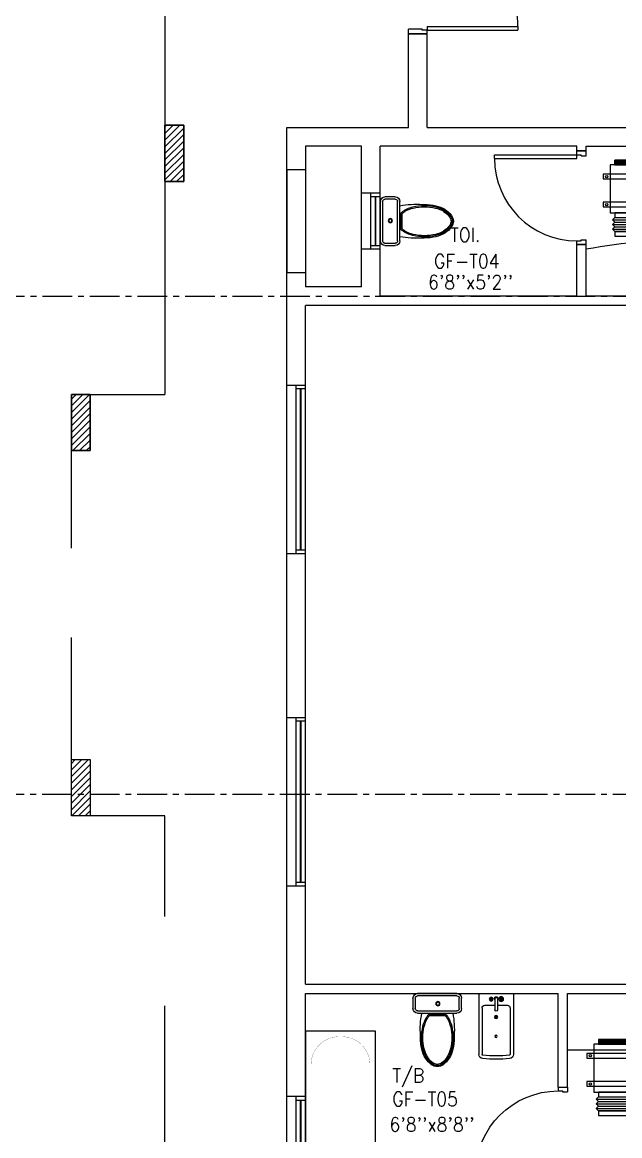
# Model space of a CAD drawing. Header units: millimetres. Extents: x -1288794 to 2153086, y -2701644 to -1428868.
# Drawn here: x 1250634 to 1257015, y -1504337 to -1492444 of the extents above; entities that cross this region are included whole.
import ezdxf

# ---------------------------------------------------------------- set-up
doc = ezdxf.new("R2010")
doc.units = ezdxf.units.MM
doc.header["$LTSCALE"] = 100
doc.linetypes.add('CENTER', pattern=[50.8, 31.75, -6.35, 6.35, -6.35])
doc.linetypes.add('DASHED2', pattern=[9.525, 6.35, -3.175])
for name, color, linetype in [('A-ANNO-TEXT', 8, 'Continuous'), ('A-DOOR', 4, 'Continuous'), ('A-FLOR-OVHD', 4, 'DASHED2'), ('A-FLOR-PFIX', 8, 'Continuous'), ('A-FLOR-SPCL', 8, 'Continuous'), ('A-GLAZ', 5, 'Continuous'), ('A-GRID', 253, 'CENTER'), ('A-WALL-FULL', 8, 'Continuous'), ('FCU-AC', 160, 'Continuous'), ('S-COL- HACT.', 9, 'Continuous'), ('S-COL.', 8, 'Continuous')]:
    doc.layers.add(name, color=color, linetype=linetype)
doc.styles.add('ROMANS', font='romans.shx', dxfattribs={"width": 0.8})
pattern_1 = [(45, (2375513.17, -1109556.65), (-35.355339, 35.355339), [])]

# ---------------------------------------------------------------- blocks, each defined once
blk = doc.blocks.new('D-200-DOUBLE')
for p, q in [((40, 200), (40, 1170)), ((40, 1170), (80, 1170)), ((80, 200), (80, 1170)), ((1920, 200), (1920, 1170)), ((1920, 1170), (1960, 1170)), ((1960, 200), (1960, 1170)), ((80, 200), (0, 200)), ((0, 200), (0, 0)), ((40, 200), (40, 148)), ((40, 148), (50, 148)), ((50, 148), (50, 0)), ((1920, 200), (1960, 200)), ((1950, 148), (1950, 0)), ((1960, 148), (1950, 148)), ((2000, 200), (1960, 200)), ((1960, 200), (1960, 148)), ((2000, 200), (2000, 0)), ((50, 0), (0, 0)), ((2000, 0), (1950, 0))]:
    blk.add_line(p, q)
at = {"linetype": 'Continuous'}
for centre, start, end in [((73, 242), 357.4314, 89.5378), ((1927, 242), 90.4622, 182.5686)]:
    blk.add_arc(centre, 928, start, end, dxfattribs=at)
blk = doc.blocks.new('BIDET-1')
for p, q in [((175, 0), (-175, 0)), ((-185, -10), (-185, -649)), ((-39, -59), (-69, -59)), ((-54, -44), (-54, -74)), ((-15, -54), (-15, -174)), ((15, -54), (15, -174)), ((39, -59), (69, -59)), ((54, -44), (54, -74)), ((185, -10), (185, -649)), ((-150, -155), (-150, -649)), ((-15, -125), (-120, -125)), ((0, -238), (0, -262)), ((120, -125), (15, -125)), ((150, -155), (150, -649)), ((12, -250), (-12, -250)), ((-9, -259), (9, -241)), ((-9, -241), (9, -259))]:
    blk.add_line(p, q)
for centre, radius in [((-54, -59), 25), ((-54, -59), 20), ((-54, -59), 15.2), ((-54, -59), 10.2), ((54, -59), 20), ((54, -59), 15.2), ((54, -59), 10.2), ((0, -250), 17.5), ((0, -250), 12.5), ((0, -457), 12.5), ((0, -457), 10)]:
    blk.add_circle(centre, radius)
for centre, radius, start, end in [((-175, -10), 10, 90, 180), ((175, -10), 10, 0, 90), ((0, -54), 20, 318.5904, 221.4096), ((0, -54), 15, 0, 180), ((-120, -155), 30, 90, 180), ((0, -174), 15, 180, 0), ((120, -155), 30, 0, 90), ((-140, -649), 45, 180, 265.2062), ((-140, -649), 10, 180, 265.2062), ((0, 1020), 1720, 265.2062, 274.7938), ((0, 1020), 1685, 265.2062, 274.7938), ((140, -649), 10, 274.7938, 0), ((140, -649), 45, 274.7938, 0)]:
    blk.add_arc(centre, radius, start, end)
blk = doc.blocks.new('D-100-R1')
for p, q in [((-80, 980), (-80, 100)), ((-80, 980), (-40, 980)), ((-40, 980), (-40, 55)), ((-1000, 100), (-1000, 0)), ((-1000, 100), (-960, 100)), ((-960, 100), (-960, 55)), ((-960, 55), (-950, 55)), ((-950, 55), (-950, 0)), ((-80, 100), (0, 100)), ((-50, 55), (-50, 0)), ((-50, 55), (-40, 55)), ((-50, 0), (0, 0)), ((0, 100), (0, 0)), ((-1000, 0), (-950, 0))]:
    blk.add_line(p, q)
at = {"linetype": 'Continuous'}
blk.add_arc((-80, 100), 880, 90, 180, dxfattribs=at)
blk = doc.blocks.new('WC-1')
for p, q in [((-210, 0), (210, 0)), ((-260, -160), (-260, -50)), ((-235, -160), (-235, -50)), ((-210, -25), (210, -25)), ((235, -50), (235, -160)), ((260, -50), (260, -160)), ((210, -185), (-210, -185)), ((210, -210), (-210, -210)), ((91, -223), (-91, -223)), ((86, -235), (-86, -235))]:
    blk.add_line(p, q)
for radius in [22.1, 17.1]:
    blk.add_circle((-6, -107), radius)
for centre, radius, start, end in [((-210, -50), 50, 90, 180), ((-210, -50), 25, 90, 180), ((210, -50), 50, 360, 90), ((210, -50), 25, 360, 90), ((-210, -160), 50, 180, 270), ((-210, -160), 25, 180, 270), ((722, -383), 904, 168.9529, 184.0632), ((69, -365), 214, 138.4152, 149.8586), ((69, -365), 201, 139.9943, 149.8586), ((-69, -365), 201, 30.1414, 40.0057), ((-69, -365), 214, 30.1414, 41.5848), ((210, -160), 25, 270, 360), ((210, -160), 50, 270, 360), ((352, -470), 520, 166.4766, 180), ((352, -470), 507, 166.4766, 180), ((178, -428), 341, 149.8586, 166.4766), ((178, -428), 328, 149.8586, 166.4766), ((-178, -428), 328, 13.5234, 30.1414), ((-178, -428), 341, 13.5234, 30.1414), ((-352, -470), 507, 360, 13.5234), ((-352, -470), 520, 360, 13.5234), ((352, -470), 532, 177.5541, 180), ((352, -470), 532, 180, 193.5234), ((352, -470), 520, 180, 193.5234), ((352, -470), 507, 180, 193.5234), ((-352, -470), 507, 346.4766, 360), ((-352, -470), 520, 346.4766, 360), ((-352, -470), 532, 346.4766, 360), ((-352, -470), 532, 360, 2.4459), ((178, -512), 353, 193.5234, 210.1414), ((178, -512), 341, 193.5234, 210.1414), ((178, -512), 328, 193.5234, 210.1414), ((-178, -512), 328, 329.8586, 346.4766), ((-178, -512), 341, 329.8586, 346.4766), ((-178, -512), 353, 329.8586, 346.4766), ((69, -575), 226, 210.1414, 234.4972), ((69, -575), 214, 210.1414, 234.4972), ((69, -575), 201, 210.1414, 234.4972), ((-69, -575), 201, 305.5028, 329.8586), ((-69, -575), 214, 305.5028, 329.8586), ((-69, -575), 226, 305.5028, 329.8586), ((0, -672), 108, 234.4972, 270), ((0, -672), 95.9, 234.4972, 270), ((0, -672), 83.4, 234.4972, 270), ((0, -672), 83.4, 270, 305.5028), ((0, -672), 95.9, 270, 305.5028), ((0, -672), 108, 270, 305.5028)]:
    blk.add_arc(centre, radius, start, end)
at = {"linetype": 'Continuous', "ltscale": 50}
blk.add_arc((-722, -383), 904, 355.9368, 11.0471, dxfattribs=at)
blk = doc.blocks.new('BT-2')
blk.add_lwpolyline([(0, 750), (1700, 750), (1700, 0), (0, 0)], close=True)
at = {"const_width": 2}
blk.add_lwpolyline([(60, 690), (1340, 690, -0.414214), (1640, 390), (1640, 360, -0.414214), (1340, 60), (60, 60)], format="xyb", close=True, dxfattribs=at)
blk.add_circle((125, 375), 31.9)
blk = doc.blocks.new('W-60')
for p, q in [((600, 100), (0, 100)), ((600, 0), (0, 0)), ((40, 0), (40, 100)), ((560, 100), (560, 0))]:
    blk.add_line(p, q)
at = {"linetype": 'Continuous'}
for p, q in [((560, 53), (40, 53)), ((560, 47), (40, 47))]:
    blk.add_line(p, q, dxfattribs=at)
blk = doc.blocks.new('W-180')
for p, q in [((1800, 100), (0, 100)), ((1800, 0), (0, 0)), ((40, 0), (40, 100)), ((1760, 100), (1760, 0))]:
    blk.add_line(p, q)
at = {"linetype": 'Continuous'}
for p, q in [((1760, 53), (40, 53)), ((1760, 47), (40, 47))]:
    blk.add_line(p, q, dxfattribs=at)
blk = doc.blocks.new('fcu 2 tr')
h = blk.add_hatch()
h.set_pattern_fill('NET', color=3)
h.paths.add_polyline_path([(80954, -1588493), (79654, -1588493), (79654, -1588543), (80954, -1588543)])
at = {"layer": 'FCU-AC'}
for p, q in [((79654, -1587780), (79629, -1587805)), ((80979, -1587805), (79629, -1587805)), ((79654, -1587830), (79629, -1587805)), ((80954, -1587780), (79654, -1587780)), ((80954, -1587780), (80979, -1587805)), ((80954, -1587830), (80979, -1587805)), ((79654, -1587830), (79629, -1587855)), ((80979, -1587855), (79629, -1587855)), ((79654, -1587880), (79629, -1587855)), ((79654, -1587880), (79629, -1587905)), ((80979, -1587905), (79629, -1587905)), ((79654, -1587930), (79629, -1587905)), ((80954, -1587830), (79654, -1587830)), ((80954, -1587830), (79654, -1587830)), ((80954, -1587880), (79654, -1587880)), ((80954, -1587880), (79654, -1587880)), ((80954, -1587830), (80979, -1587855)), ((80954, -1587880), (80979, -1587855)), ((80954, -1587880), (80979, -1587905)), ((80954, -1587930), (80979, -1587905))]:
    blk.add_line(p, q, dxfattribs=at)
at = {"layer": 'FCU-AC', "color": 1}
for p, q in [((80954, -1587730), (79654, -1587730)), ((79654, -1587730), (79654, -1587780)), ((79654, -1587780), (80954, -1587780)), ((80954, -1587780), (80954, -1587730)), ((80954, -1587930), (79654, -1587930)), ((79654, -1587930), (79654, -1587980)), ((80954, -1587980), (80954, -1587930)), ((79654, -1587980), (80954, -1587980))]:
    blk.add_line(p, q, dxfattribs=at)
at = {"layer": 'FCU-AC', "color": 6}
for points in [[(79529, -1588093), (81079, -1588093), (81079, -1588043), (79529, -1588043)], [(79529, -1588393), (81079, -1588393), (81079, -1588343), (79529, -1588343)]]:
    blk.add_lwpolyline(points, close=True, dxfattribs=at)
at = {"layer": 'FCU-AC'}
blk.add_lwpolyline([(79604, -1588493), (81004, -1588493), (81004, -1587980), (79604, -1587980)], close=True, dxfattribs=at)
at = {"layer": 'FCU-AC', "color": 3}
blk.add_lwpolyline([(79654, -1588543), (80954, -1588543), (80954, -1588493), (79654, -1588493)], close=True, dxfattribs=at)
at = {"layer": 'FCU-AC', "color": 6}
for centre in [(79566, -1588068), (81041, -1588068), (79566, -1588368), (81041, -1588368)]:
    blk.add_circle(centre, 12.5, dxfattribs=at)
blk = doc.blocks.new('fcu 2.5 tr')
h = blk.add_hatch()
h.set_pattern_fill('NET', color=3)
h.paths.add_polyline_path([(83172, -1587743), (81672, -1587743), (81672, -1587793), (83172, -1587793)])
at = {"layer": 'FCU-AC', "color": 1}
for p, q in [((83172, -1586980), (81672, -1586980)), ((81672, -1586980), (81672, -1587030)), ((83172, -1587030), (83172, -1586980)), ((81672, -1587030), (83172, -1587030)), ((83172, -1587180), (81672, -1587180)), ((81672, -1587180), (81672, -1587230)), ((81672, -1587230), (83172, -1587230)), ((83172, -1587230), (83172, -1587180))]:
    blk.add_line(p, q, dxfattribs=at)
at = {"layer": 'FCU-AC'}
for p, q in [((81672, -1587030), (81647, -1587055)), ((83197, -1587055), (81647, -1587055)), ((81672, -1587080), (81647, -1587055)), ((81672, -1587080), (81647, -1587105)), ((83197, -1587105), (81647, -1587105)), ((81672, -1587130), (81647, -1587105)), ((83172, -1587030), (81672, -1587030)), ((83172, -1587080), (81672, -1587080)), ((83172, -1587080), (81672, -1587080)), ((83197, -1587055), (83172, -1587030)), ((83197, -1587055), (83172, -1587080)), ((83197, -1587105), (83172, -1587080)), ((83197, -1587105), (83172, -1587130)), ((81672, -1587130), (81647, -1587155)), ((83197, -1587155), (81647, -1587155)), ((81672, -1587180), (81647, -1587155)), ((83172, -1587130), (81672, -1587130)), ((83172, -1587130), (81672, -1587130)), ((83197, -1587155), (83172, -1587130)), ((83197, -1587155), (83172, -1587180))]:
    blk.add_line(p, q, dxfattribs=at)
blk.add_lwpolyline([(81622, -1587743), (83222, -1587743), (83222, -1587230), (81622, -1587230)], close=True, dxfattribs=at)
at = {"layer": 'FCU-AC', "color": 6}
for points in [[(81547, -1587343), (83297, -1587343), (83297, -1587293), (81547, -1587293)], [(81547, -1587643), (83297, -1587643), (83297, -1587593), (81547, -1587593)]]:
    blk.add_lwpolyline(points, close=True, dxfattribs=at)
at = {"layer": 'FCU-AC', "color": 3}
blk.add_lwpolyline([(81672, -1587793), (83172, -1587793), (83172, -1587743), (81672, -1587743)], close=True, dxfattribs=at)
at = {"layer": 'FCU-AC', "color": 6}
for centre in [(81584, -1587318), (83259, -1587318), (81584, -1587618), (83259, -1587618)]:
    blk.add_circle(centre, 12.5, dxfattribs=at)

msp = doc.modelspace()

# ---------------------------------------------------------------- hatches: boundary and pattern name
at = {"layer": 'S-COL- HACT.', "linetype": 'Continuous', "ltscale": 3}
h = msp.add_hatch(dxfattribs=at)
h.set_pattern_fill('ANSI31', color=256, scale=400, style=0)
h.set_pattern_definition(pattern_1)
h.paths.add_polyline_path([(1252158, -1493543.6), (1252158, -1494143.6), (1252358, -1494143.6), (1252358, -1493543.6)])
h = msp.add_hatch(dxfattribs=at)
h.set_pattern_fill('ANSI31', color=256, scale=400, style=0)
h.set_pattern_definition(pattern_1)
h.paths.add_polyline_path([(1251158, -1496418.6), (1251158, -1497018.6), (1251358, -1497018.6), (1251358, -1496418.6)])
h = msp.add_hatch(dxfattribs=at)
h.set_pattern_fill('ANSI31', color=256, scale=400, style=0)
h.set_pattern_definition(pattern_1)
h.paths.add_polyline_path([(1251158, -1500918.6), (1251158, -1500318.6), (1251358, -1500318.6), (1251358, -1500918.6)])

# ---------------------------------------------------------------- linework, layer by layer
at = {"layer": 'A-FLOR-OVHD', "linetype": 'Continuous', "ltscale": 3}
for p in [(1252158, -1486718.6), (1252158, -1486718.6), (1251158, -1496418.6), (1251158, -1496418.6)]:
    msp.add_line(p, (1252158, -1496418.6), dxfattribs=at)
at = {"layer": 'A-FLOR-OVHD', "ltscale": 3}
msp.add_lwpolyline([(1279158, -1509268.6), (1279158, -1510568.6), (1266358, -1510568.6), (1266358, -1509268.6), (1265058, -1509268.6), (1265058, -1510568.6), (1260758, -1510568.6), (1260758, -1510168.6), (1259158, -1510168.6), (1259158, -1510568.6), (1252158, -1510568.6), (1252158, -1500918.6), (1251158, -1500918.6), (1251158, -1496418.6)], dxfattribs=at)
msp.add_lwpolyline([(1279158, -1509268.6), (1279158, -1510568.6), (1266358, -1510568.6), (1266358, -1509268.6), (1265058, -1509268.6), (1265058, -1510568.6), (1260758, -1510568.6), (1260758, -1510168.6), (1259158, -1510168.6), (1259158, -1510568.6), (1252158, -1510568.6), (1252158, -1500918.6), (1251158, -1500918.6), (1251158, -1496418.6)], dxfattribs=at)
at = {"layer": 'A-FLOR-SPCL', "ltscale": 3}
msp.add_line((1256458, -1503418.6), (1258958, -1503418.6), dxfattribs=at)
msp.add_arc((1257858, -1501493), 6732.1, 79.7322, 100.2678, dxfattribs=at)
at = {"layer": 'A-GLAZ', "ltscale": 3}
for p, q in [((1253458, -1494018.6), (1253458, -1495118.6)), ((1253658, -1494018.6), (1253658, -1495118.6)), ((1254258, -1494868.6), (1254258, -1494268.6)), ((1253458, -1498118.6), (1253458, -1496318.6)), ((1253458, -1501668.6), (1253458, -1499868.6)), ((1253458, -1504518.6), (1253458, -1503918.6))]:
    msp.add_line(p, q, dxfattribs=at)
at = {"layer": 'A-GRID', "ltscale": 0.1}
for p, q in [((1241704.6, -1495368.6), (1285244.2, -1495368.6)), ((1241702.2, -1500687.6), (1285241.8, -1500687.6))]:
    msp.add_line(p, q, dxfattribs=at)
at = {"layer": 'A-WALL-FULL', "ltscale": 3}
for p, q in [((1254758, -1493568.6), (1254758, -1492568.6)), ((1254758, -1492568.6), (1254958, -1492568.6)), ((1254758, -1493568.6), (1254758, -1492568.6)), ((1254758, -1492568.6), (1254958, -1492568.6)), ((1254958, -1493568.6), (1254958, -1492568.6)), ((1254958, -1493568.6), (1254958, -1492568.6)), ((1252158, -1494143.6, 0), (1252158, -1493543.6, 0)), ((1252158, -1493543.6, 0), (1252358, -1493543.6, 0)), ((1252358, -1493543.6, 0), (1252358, -1494143.6, 0)), ((1253458, -1496318.6), (1253458, -1493568.6)), ((1253458, -1493568.6), (1254758, -1493568.6)), ((1253458, -1494018.6), (1253458, -1493568.6)), ((1254958, -1493568.6), (1258558, -1493568.6)), ((1253658, -1493768.6), (1253658, -1494018.6)), ((1254258, -1493768.6), (1253658, -1493768.6)), ((1254258, -1494268.6), (1254258, -1493768.6)), ((1256558, -1493768.6), (1254458, -1493768.6)), ((1254458, -1494268.6), (1254458, -1493768.6)), ((1256558, -1493818.6), (1256558, -1493768.6)), ((1256658, -1493818.6), (1256558, -1493818.6)), ((1256658, -1493818.6), (1256658, -1493768.6)), ((1256658, -1493768.6), (1258558, -1493768.6)), ((1253658, -1494018.6), (1253458, -1494018.6)), ((1252358, -1494143.6, 0), (1252158, -1494143.6, 0)), ((1254458, -1494268.6), (1254258, -1494268.6)), ((1256558, -1495368.6), (1256558, -1494818.6)), ((1256658, -1494818.6), (1256558, -1494818.6)), ((1256658, -1495368.6), (1256658, -1494818.6)), ((1254458, -1494868.6), (1254258, -1494868.6)), ((1254258, -1495268.6), (1254258, -1494868.6)), ((1254458, -1495368.6), (1254458, -1494868.6)), ((1253658, -1495118.6), (1253458, -1495118.6)), ((1253658, -1495118.6), (1253658, -1495268.6)), ((1254258, -1495268.6), (1253658, -1495268.6)), ((1256558, -1495368.6), (1254458, -1495368.6)), ((1258658, -1495368.6), (1256658, -1495368.6)), ((1253658, -1496318.6), (1253658, -1495468.6)), ((1258958, -1495468.6), (1253658, -1495468.6)), ((1253458, -1496318.6), (1253658, -1496318.6)), ((1251158, -1497018.6, 0), (1251158, -1496418.6)), ((1251158, -1496418.6), (1251358, -1496418.6, 0)), ((1251358, -1496418.6, 0), (1251358, -1497018.6, 0)), ((1251358, -1497018.6, 0), (1251158, -1497018.6, 0)), ((1253458, -1499868.6), (1253458, -1498118.6)), ((1253458, -1498118.6), (1253658, -1498118.6)), ((1253658, -1499868.6), (1253658, -1498118.6)), ((1253458, -1499868.6), (1253658, -1499868.6)), ((1251158, -1500918.6), (1251158, -1500318.6, 0)), ((1251158, -1500318.6, 0), (1251358, -1500318.6)), ((1251358, -1500318.6), (1251358, -1500918.6)), ((1251358, -1500918.6), (1251158, -1500918.6)), ((1253458, -1502918.6), (1253458, -1501668.6)), ((1253458, -1501668.6), (1253658, -1501668.6)), ((1253658, -1502718.6), (1253658, -1501668.6)), ((1253658, -1502718.6), (1258958, -1502718.6)), ((1253658, -1502818.6), (1256358, -1502818.6)), ((1253658, -1503918.6), (1253658, -1502818.6)), ((1256358, -1503818.6), (1256358, -1502818.6)), ((1256458, -1503818.6), (1256458, -1502818.6)), ((1256458, -1502818.6), (1258958, -1502818.6)), ((1253458, -1502918.6), (1253458, -1502918.6)), ((1253458, -1503918.6), (1253458, -1502918.6)), ((1256358, -1503818.6), (1256458, -1503818.6)), ((1253658, -1503918.6), (1253458, -1503918.6))]:
    msp.add_line(p, q, dxfattribs=at)
at = {"layer": 'A-WALL-FULL', "linetype": 'Continuous', "ltscale": 3}
for points in [[(1251158, -1496418.6), (1251358, -1496418.6), (1251358, -1497018.6), (1251158, -1497018.6)], [(1251158, -1500318.6), (1251358, -1500318.6), (1251358, -1500918.6), (1251158, -1500918.6)]]:
    msp.add_lwpolyline(points, close=True, dxfattribs=at)
at = {"layer": 'S-COL.', "linetype": 'Continuous', "ltscale": 3, "elevation": 0}
msp.add_lwpolyline([(1252158, -1493543.6), (1252158, -1494143.6), (1252358, -1494143.6), (1252358, -1493543.6)], close=True, dxfattribs=at)
msp.add_lwpolyline([(1252158, -1493543.6), (1252158, -1494143.6), (1252358, -1494143.6), (1252358, -1493543.6)], close=True, dxfattribs=at)
at = {"layer": 'S-COL.', "linetype": 'Continuous', "ltscale": 3}
for points in [[(1251158, -1496418.6), (1251158, -1497018.6), (1251358, -1497018.6), (1251358, -1496418.6)], [(1251158, -1496418.6), (1251158, -1497018.6), (1251358, -1497018.6), (1251358, -1496418.6)], [(1251158, -1496418.6), (1251158, -1497018.6), (1251358, -1497018.6), (1251358, -1496418.6)], [(1251158, -1500918.6), (1251158, -1500318.6), (1251358, -1500318.6), (1251358, -1500918.6)], [(1251158, -1500918.6), (1251158, -1500318.6), (1251358, -1500318.6), (1251358, -1500918.6)], [(1251158, -1500918.6), (1251158, -1500318.6), (1251358, -1500318.6), (1251358, -1500918.6)]]:
    msp.add_lwpolyline(points, close=True, dxfattribs=at)

# ---------------------------------------------------------------- block references
at = {"layer": 'A-DOOR', "ltscale": 3}
for name, p, rotation in [('D-200-DOUBLE', (1254758, -1490568.6), 270), ('D-100-R1', (1256658, -1493818.6), 90)]:
    msp.add_blockref(name, p, dxfattribs=dict(at, rotation=rotation))
at = {"layer": 'A-DOOR', "ltscale": 3, "xscale": -1, "rotation": 90}
msp.add_blockref('D-100-R1', (1256458, -1504818.6), dxfattribs=at)
at = {"layer": 'A-FLOR-PFIX', "ltscale": 3, "xscale": -1}
for name, p, rotation in [('WC-1', (1254458, -1494568.6), 90), ('BT-2', (1253658, -1504918.6), 270)]:
    msp.add_blockref(name, p, dxfattribs=dict(at, rotation=rotation))
for name, p in [('WC-1', (1255066.9, -1502818.6)), ('BIDET-1', (1255695, -1502818.6))]:
    msp.add_blockref(name, p, dxfattribs=at)
at = {"layer": 'A-GLAZ', "ltscale": 3, "xscale": -1, "rotation": 90}
for name, p in [('W-60', (1254458, -1494268.6)), ('W-180', (1253658, -1496318.6)), ('W-180', (1253658, -1499868.6)), ('W-60', (1253658, -1503918.6))]:
    msp.add_blockref(name, p, dxfattribs=at)
at = {"layer": 'FCU-AC', "color": 3, "rotation": 180}
msp.add_blockref('fcu 2.5 tr', (1340135, -3081709.6), dxfattribs=at)
at = {"layer": 'FCU-AC', "rotation": 180}
msp.add_blockref('fcu 2 tr', (1337743.9, -3091850.7), dxfattribs=at)

# ---------------------------------------------------------------- texts
at = {"layer": 'A-ANNO-TEXT', "style": 'ROMANS', "width": 0.9}
for s, p in [('TOI.', (1255203.1, -1494788.2)), ('GF-T04', (1255031.2, -1495070)), ("6'8''x5'2''", (1254968.2, -1495295.7)), ('T/B', (1254586.7, -1503768.8)), ('GF-T05', (1254586.7, -1504019.3)), ("6'8''x8'8''", (1254556.1, -1504292.6))]:
    msp.add_text(s, height=150, dxfattribs=at).set_placement(p)

doc.saveas('drawing.dxf')
